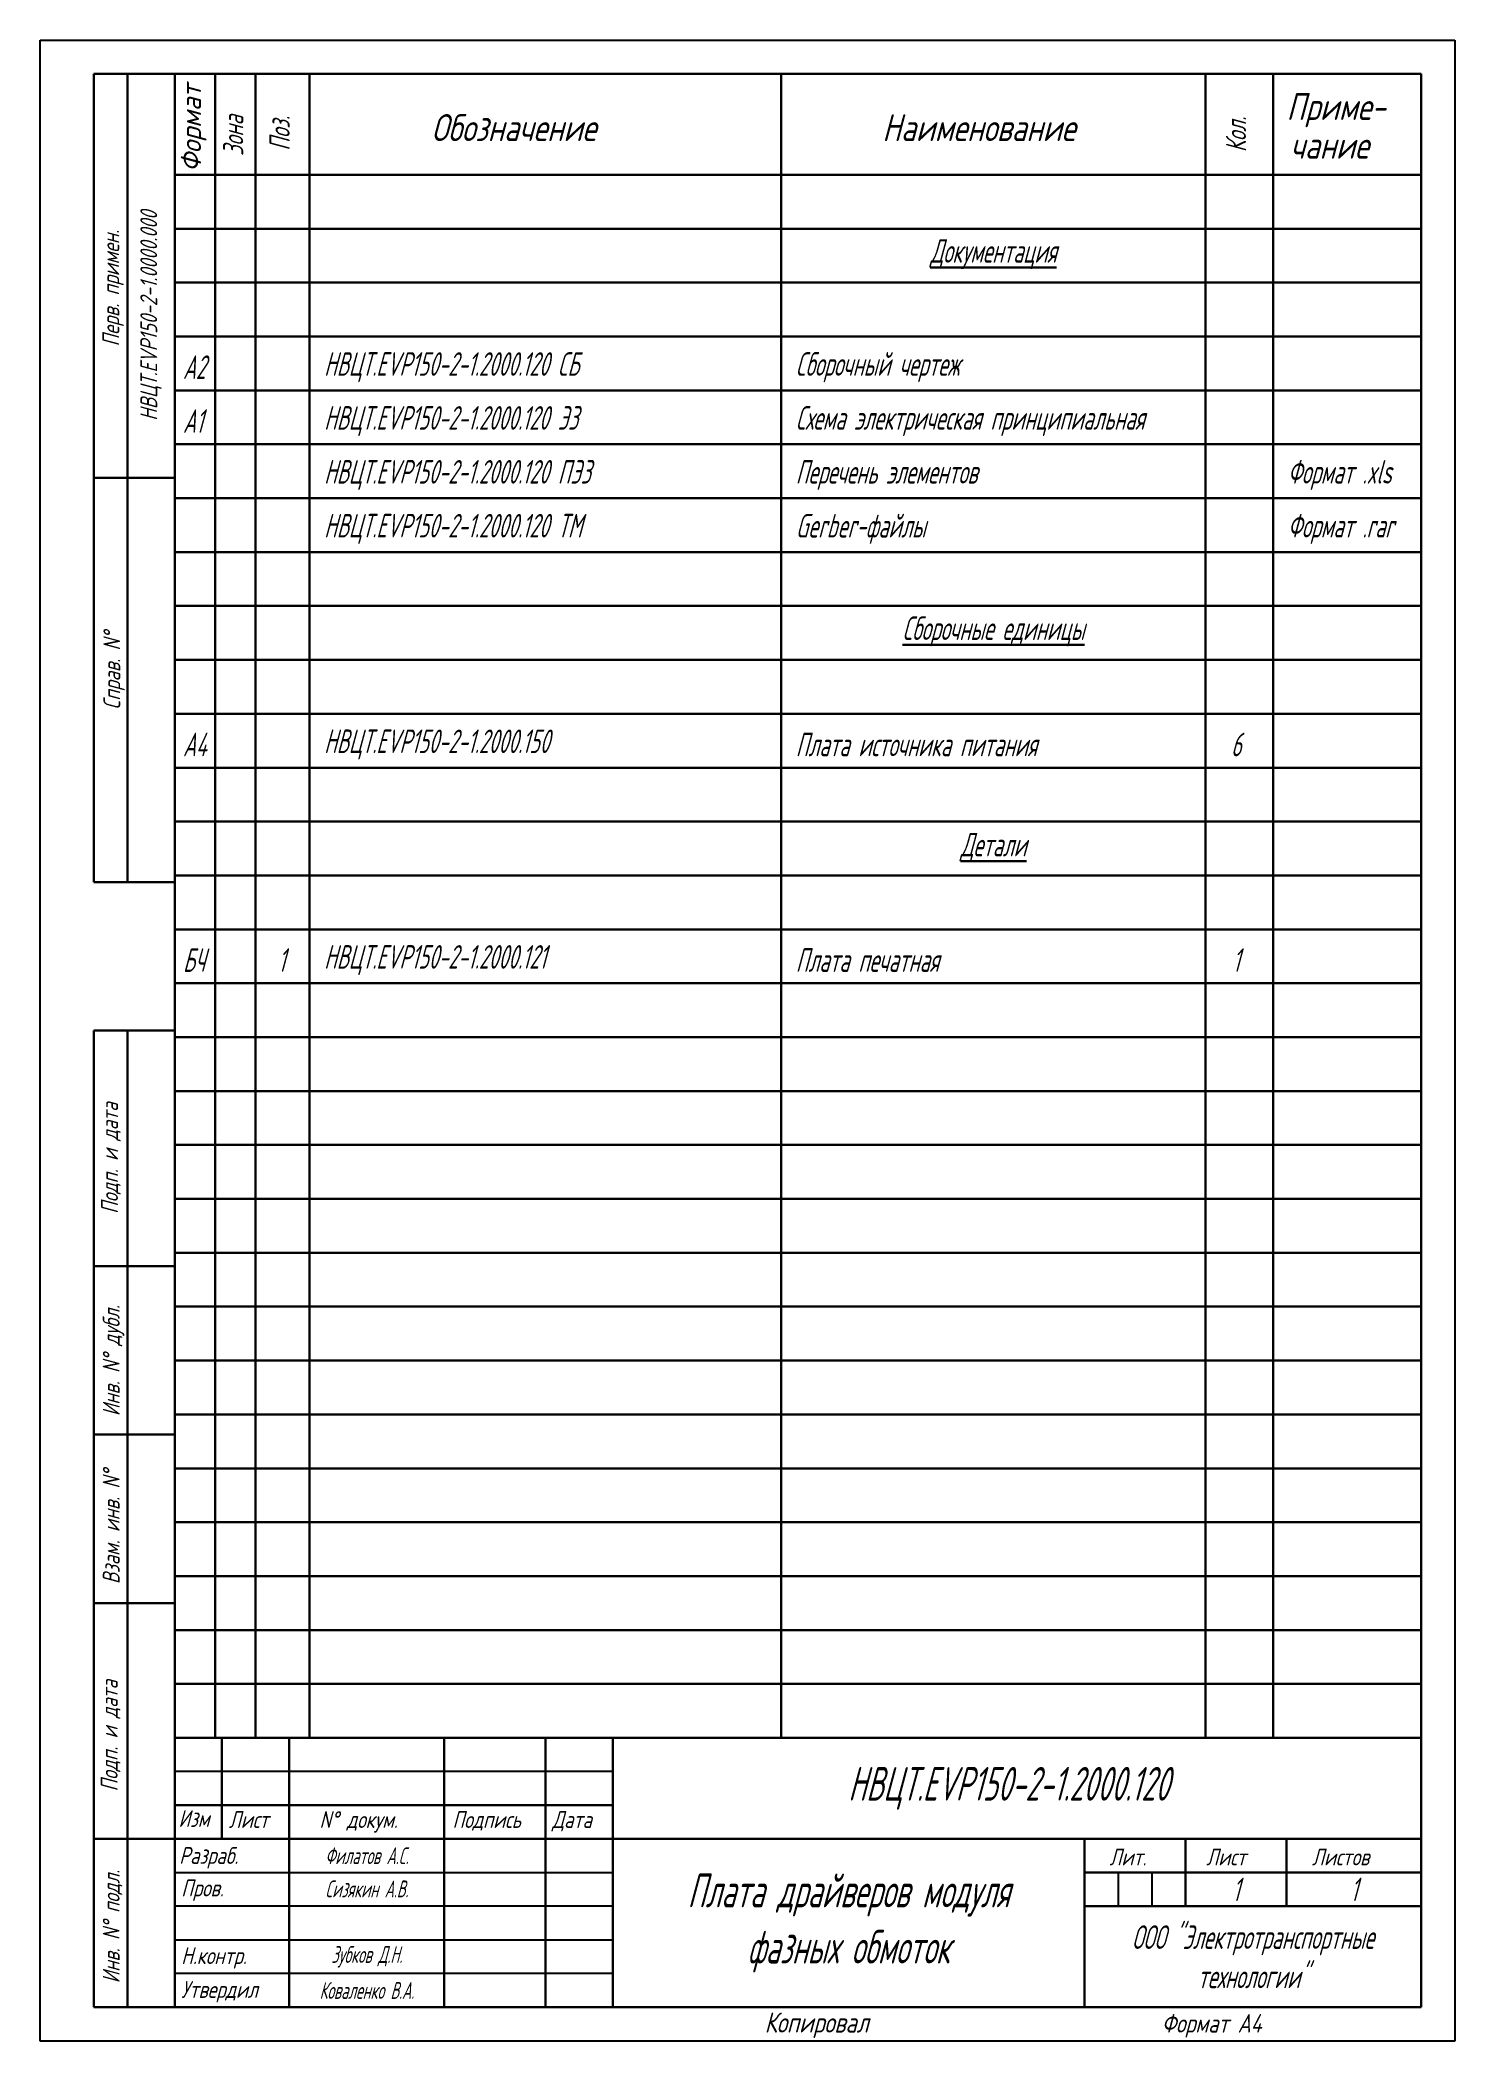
# Model space of a CAD drawing. Extents: x 2596 to 2806, y -313 to -16.
import ezdxf
from ezdxf.enums import TextEntityAlignment as Align

# ---------------------------------------------------------------- set-up
doc = ezdxf.new("R2010")
doc.units = 0
doc.header["$MEASUREMENT"] = 0
doc.layers.add('текст', color=7, linetype='CONTINUOUS', lineweight=30)
doc.layers.add('Толстые', color=7, linetype='CONTINUOUS', lineweight=30)
doc.layers.add('Тонкие', color=7, linetype='CONTINUOUS')
doc.styles.add('Стиль спецификации', font='romans.shx', dxfattribs={"width": 0.75, "oblique": 15, "height": 3.5})

msp = doc.modelspace()

# ---------------------------------------------------------------- linework, layer by layer
at = {"layer": 'Толстые'}
for p, q in [((2603.99, -20.91), (2603.99, -140.91)), ((2615.99, -20.91), (2603.99, -20.91)), ((2608.99, -20.91), (2608.99, -140.91)), ((2615.99, -307.91), (2615.99, -20.91)), ((2615.99, -20.91), (2800.99, -20.91)), ((2621.99, -267.91), (2621.99, -20.91)), ((2627.99, -267.91), (2627.99, -20.91)), ((2635.99, -267.91), (2635.99, -20.91)), ((2705.99, -267.91), (2705.99, -20.91)), ((2768.99, -267.91), (2768.99, -20.91)), ((2778.99, -267.91), (2778.99, -20.91)), ((2800.99, -20.91), (2800.99, -307.91)), ((2615.99, -35.91), (2800.99, -35.91)), ((2615.99, -43.91), (2800.99, -43.91)), ((2615.99, -51.91), (2800.99, -51.91)), ((2615.99, -59.91), (2800.99, -59.91)), ((2615.99, -67.91), (2800.99, -67.91)), ((2615.99, -75.91), (2800.99, -75.91)), ((2615.99, -80.91), (2603.99, -80.91)), ((2615.99, -83.91), (2800.99, -83.91)), ((2615.99, -91.91), (2800.99, -91.91)), ((2615.99, -99.91), (2800.99, -99.91)), ((2615.99, -107.91), (2800.99, -107.91)), ((2615.99, -115.91), (2800.99, -115.91)), ((2615.99, -123.91), (2800.99, -123.91)), ((2615.99, -131.91), (2800.99, -131.91)), ((2603.99, -140.91), (2615.99, -140.91)), ((2615.99, -139.91), (2800.99, -139.91)), ((2615.99, -147.91), (2800.99, -147.91)), ((2615.99, -155.91), (2800.99, -155.91)), ((2603.99, -162.91), (2615.99, -162.91)), ((2603.99, -307.91), (2603.99, -162.91)), ((2608.99, -162.91), (2608.99, -307.91)), ((2615.99, -163.91), (2800.99, -163.91)), ((2615.99, -171.91), (2800.99, -171.91)), ((2615.99, -179.91), (2800.99, -179.91)), ((2615.99, -187.91), (2800.99, -187.91)), ((2615.99, -195.91), (2800.99, -195.91)), ((2615.99, -197.91), (2603.99, -197.91)), ((2615.99, -203.91), (2800.99, -203.91)), ((2615.99, -211.91), (2800.99, -211.91)), ((2615.99, -219.91), (2800.99, -219.91)), ((2603.99, -222.91), (2615.99, -222.91)), ((2615.99, -227.91), (2800.99, -227.91)), ((2615.99, -235.91), (2800.99, -235.91)), ((2615.99, -243.91), (2800.99, -243.91)), ((2615.99, -247.91), (2603.99, -247.91)), ((2615.99, -251.91), (2800.99, -251.91)), ((2615.99, -259.91), (2800.99, -259.91)), ((2615.99, -267.91), (2800.99, -267.91)), ((2622.99, -267.91), (2622.99, -282.91)), ((2632.99, -267.91), (2632.99, -307.91)), ((2655.99, -267.91), (2655.99, -307.91)), ((2670.99, -267.91), (2670.99, -307.91)), ((2680.99, -307.91), (2680.99, -267.91)), ((2615.99, -277.91), (2680.99, -277.91)), ((2603.99, -282.91), (2800.99, -282.91)), ((2750.99, -282.91), (2750.99, -307.91)), ((2765.99, -282.91), (2765.99, -292.91)), ((2780.99, -282.91), (2780.99, -292.91)), ((2800.99, -287.91), (2750.99, -287.91)), ((2800.99, -292.91), (2750.99, -292.91)), ((2800.99, -307.91), (2603.99, -307.91))]:
    msp.add_line(p, q, dxfattribs=at)
at = {"layer": 'Тонкие'}
for p, q in [((2595.99, -312.91), (2595.99, -15.91)), ((2595.99, -15.91), (2805.99, -15.91)), ((2805.99, -15.91), (2805.99, -312.91)), ((2680.99, -272.91), (2615.99, -272.91)), ((2615.99, -287.91), (2680.99, -287.91)), ((2755.99, -287.91), (2755.99, -292.91)), ((2760.99, -287.91), (2760.99, -292.91)), ((2680.99, -292.91), (2615.99, -292.91)), ((2615.99, -297.91), (2680.99, -297.91)), ((2680.99, -302.91), (2615.99, -302.91)), ((2805.99, -312.91), (2595.99, -312.91))]:
    msp.add_line(p, q, dxfattribs=at)

# ---------------------------------------------------------------- texts
at = {"layer": 'текст', "style": 'Стиль спецификации', "oblique": 15, "width": 0.684211}
msp.add_text('Формат', height=3, rotation=90, dxfattribs=at).set_placement((2619.9, -35.5), (2619.9, -22.5), align=Align.FIT)
at = {"layer": 'текст', "style": 'Стиль спецификации', "oblique": 15, "width": 0.75}
for s, height, p in [('Приме-', 4, (2780.99, -27.78)), ('Обозначение', 4, (2654.08, -30.91)), ('Наименование', 4, (2720.99, -30.91)), ('чание', 4, (2781.54, -33.52)), ('Изм', 2.5, (2616.54, -281.14)), ('Лист', 2.5, (2624.01, -281.29)), ('N%%d докум. ', 2.5, (2637.47, -281.29)), ('Подпись', 2.5, (2657.21, -281.29)), ('Дата', 2.5, (2672, -281.29)), ('Разраб.', 2.5, (2616.65, -286.62)), ('Лит.', 2.5, (2754.71, -286.84)), ('Лист   ', 2.5, (2769.08, -286.84)), ('Листов', 2.5, (2784.77, -286.84)), ('Пров.', 2.5, (2616.95, -291.45)), ('Н.контр.', 2.5, (2616.95, -301.49)), ('Утвердил', 2.5, (2616.95, -306.51)), ('Копировал', 3, (2703.53, -311.66)), ('Формат А4', 2.75, (2762.46, -311.66))]:
    msp.add_text(s, height=height, dxfattribs=at).set_placement(p)
at = {"layer": 'текст', "style": 'Стиль спецификации', "oblique": 15}
for s, height, width, p in [('Зона', 3, 0.684211, (2626.16, -33.1)), ('Поз.', 3, 0.684211, (2633.06, -32.34)), ('Кол.', 3, 0.684211, (2774.99, -32.55)), ('НВЦТ.EVP150-2-1.0000.000', 2.5, 0.75, (2613.38, -72.42)), ('Перв. примен.', 2.5, 0.75, (2607.75, -61.39)), ('Справ. N%%d', 2.5, 0.75, (2607.9, -115.28)), ('Подп. и дата', 2.5, 0.75, (2607.57, -190.14)), ('Инв. N%%d дубл.', 2.5, 0.75, (2607.81, -220.16)), ('Взам. инв. N%%d', 2.5, 0.75, (2607.81, -245.09)), ('Подп. и дата', 2.5, 0.75, (2607.52, -275.87)), ('Инв. N%%d подл.', 2.5, 0.75, (2607.81, -304.34))]:
    msp.add_text(s, height=height, rotation=90, dxfattribs=dict(at, width=width)).set_placement(p)
at = {"layer": 'текст', "attachment_point": 5, "style": 'Стиль спецификации'}
for s, width, heights, insert, char_height in [('\\pxqc;{\\fGOST type A|b0|i0|c204|p34;\\LДокументация}', 63, [8], (2737.49, -47.69), 3.5), ('\\pxql;{\\fGOST type A|b0|i0|c204|p34;НВЦТ.\\fGOST type A|b0|i0|c0|p34;EVP150-2-1\\fGOST type A|b0|i0|c204|p34;.\\fGOST type A|b0|i0|c0|p34;2000.120\\fGOST type A|b0|i0|c204|p34; СБ}', 63, [8.22], (2669.65, -64.47), 3.5), ('\\pxql;{\\fGOST type A|b0|i0|c204|p34;Сборочный чертеж}', 63, [8.22], (2739.65, -64.47), 3.5), ('\\pxql;{\\fGOST type A|b0|i0|c204|p34;А2}', 3.5, [8.22], (2618.95, -64.47), 3.5), ('\\pxql;{\\fGOST type A|b0|i0|c204|p34;А1}', 3.5, [8.22], (2618.95, -72.47), 3.5), ('\\pxql;{\\fGOST type A|b0|i0|c204|p34;НВЦТ.\\fGOST type A|b0|i0|c0|p34;EVP150-2-1\\fGOST type A|b0|i0|c204|p34;.\\fGOST type A|b0|i0|c0|p34;2000.120\\fGOST type A|b0|i0|c204|p34; Э3}', 63, [8.22], (2669.65, -72.47), 3.5), ('\\pxql;{\\fGOST type A|b0|i0|c204|p34;Схема электрическая принципиальная}', 63, [8.22], (2739.65, -72.47), 3.5), ('\\pxql;{\\fGOST type A|b0|i0|c204|p34;НВЦТ.\\fGOST type A|b0|i0|c0|p34;EVP150-2-1\\fGOST type A|b0|i0|c204|p34;.\\fGOST type A|b0|i0|c0|p34;2000.120\\fGOST type A|b0|i0|c204|p34; ПЭ3}', 63, [8.22], (2669.65, -80.47), 3.5), ('\\pxql;{\\fGOST type A|b0|i0|c204|p34;Перечень элементов}', 63, [8.22], (2739.65, -80.47), 3.5), ('\\pxql;{\\fGOST type A|b0|i0|c204|p34;Формат .\\fGOST type A|b0|i0|c0|p34;xls}', 63, [8.22], (2812.65, -80.47), 3.5), ('\\pxql;{\\fGOST type A|b0|i0|c204|p34;НВЦТ.\\fGOST type A|b0|i0|c0|p34;EVP150-2-1\\fGOST type A|b0|i0|c204|p34;.\\fGOST type A|b0|i0|c0|p34;2000.120\\fGOST type A|b0|i0|c204|p34; ТМ}', 63, [8.22], (2669.65, -88.47), 3.5), ('\\pxql;{\\fGOST type A|b0|i0|c0|p34;Gerber-\\fGOST type A|b0|i0|c204|p34;файлы}', 63, [8.22], (2739.65, -88.47), 3.5), ('\\pxql;{\\fGOST type A|b0|i0|c204|p34;Формат .\\fGOST type A|b0|i0|c0|p34;rar}', 63, [8.22], (2812.65, -88.47), 3.5), ('{\\fGOST type A|b0|i0|c204|p34;\\LСборочные единицы}', 63, [8], (2737.49, -103.69), 3.5), ('\\pxql;{\\fGOST type A|b0|i0|c204|p34;А4}', 3.5, [8.22], (2618.95, -120.47), 3.5), ('\\pxql;{\\fGOST type A|b0|i0|c204|p34;НВЦТ.\\fGOST type A|b0|i0|c0|p34;EVP150-2-1\\fGOST type A|b0|i0|c204|p34;.\\fGOST type A|b0|i0|c0|p34;2000.150\\fGOST type A|b0|i0|c204|p34; }', 63, [8.22], (2669.65, -120.47), 3.5), ('\\pxql;{\\fGOST type A|b0|i0|c204|p34;Плата источника питания}', 63, [8.22], (2739.65, -120.47), 3.5), ('\\pxqc;{\\fGOST type A|b0|i0|c204|p34;6}', 5.5009, [8.22], (2773.51, -120.47), 3.5), ('\\pxqc;{\\fGOST type A|b0|i0|c204|p34;\\LДетали}', 63, [8], (2737.49, -135.69), 3.5), ('\\pxql;{\\fGOST type A|b0|i0|c204|p34;БЧ}', 3.5, [8.22], (2618.95, -152.47), 3.5), ('\\pxqc;{\\fGOST type A|b0|i0|c204|p34;1}', 5.5009, [8.22], (2631.84, -152.47), 3.5), ('\\pxql;{\\fGOST type A|b0|i0|c204|p34;НВЦТ.\\fGOST type A|b0|i0|c0|p34;EVP150-2-1\\fGOST type A|b0|i0|c204|p34;.\\fGOST type A|b0|i0|c0|p34;2000.121}', 63, [8.22], (2669.65, -152.47), 3.5), ('\\pxql;{\\fGOST type A|b0|i0|c204|p34;Плата печатная}', 63, [8.22], (2739.65, -152.47), 3.5), ('\\pxqc;{\\fGOST type A|b0|i0|c204|p34;1}', 5.5009, [8.22], (2773.51, -152.47), 3.5), ('\\pxqc;{\\fGOST type A|b1|i0|c204|p34;НВЦТ.\\fGOST type A|b1|i0|c0|p34;EVP150-2-1.2000.120\\fGOST type A|b1|i0|c204|p34; }', 120.186, [8.22], (2739.73, -275.41), 5), ('\\pxqc;{\\fGOST type A|b0|i0|c204|p34;Филатов А.С.}', 18.6252, [8.22], (2644.49, -285.41), 2.5), ('\\pxqc;{\\fGOST type A|b1|i0|c204|p34;Плата драйверов модуля\\Pфазных обмоток}', 66.8748, [16.61], (2715.99, -295.41), 5), ('\\pxqc;{\\fGOST type A|b0|i0|c204|p34;Сизякин А.В.}', 14.2505, [8.22], (2644.49, -290.34), 2.5), ('\\pxqc;{\\fGOST type A|b0|i0|c204|p34;1}', 5.5009, [8.22], (2773.49, -290.41), 3.5), ('{\\fGOST type A|b0|i0|c204|p34;1}', 5.5009, [8.22], (2790.99, -290.41), 3.5), ('\\pxqc;{\\fGOST type A|b1|i0|c204|p34;ООО "Электротранспортные\\Pтехнологии"}', 63, [14.03], (2775.99, -300.41), 3.5), ('\\pxqc;{\\fGOST type A|b0|i0|c204|p34;Зубков Д.Н.}', 14.2505, [8.22], (2644.49, -300.41), 2.5), ('\\pxqc;{\\fGOST type A|b0|i0|c204|p34;Коваленко В.А.}', 18.6252, [8.22], (2644.49, -305.41), 2.5)]:
    msp.add_mtext_dynamic_manual_height_columns(s, width=width, gutter_width=166.8, heights=heights, dxfattribs=dict(at, insert=insert, char_height=char_height))

doc.saveas('drawing.dxf')
